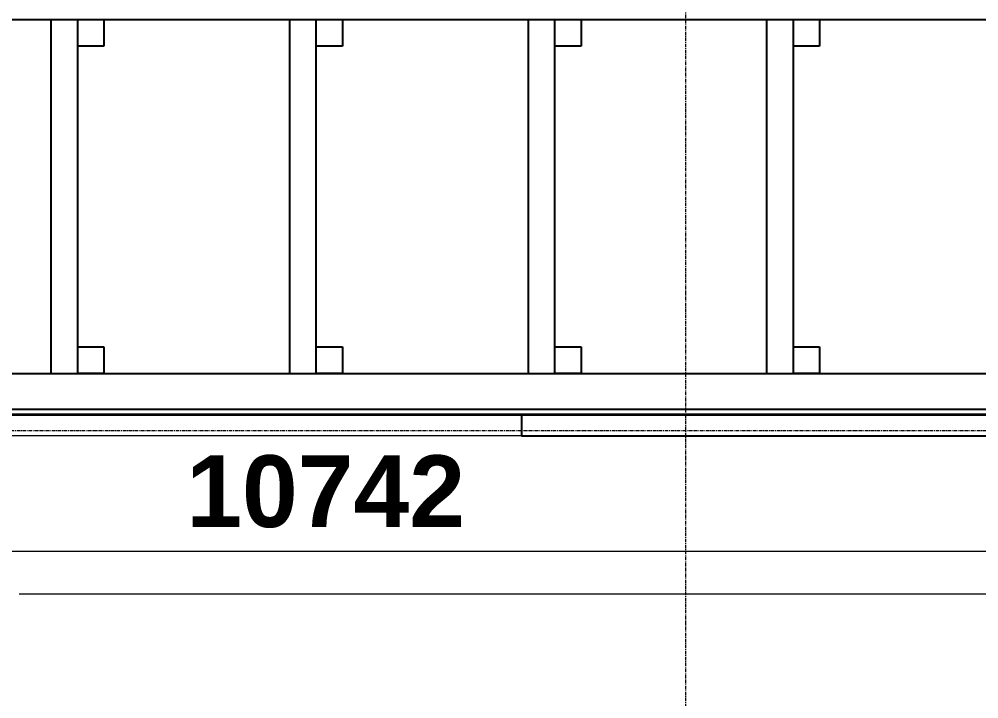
# Model space of a CAD drawing. Header units: inches. Extents: x 22 to 382261, y 22 to 371281.
# Drawn here: x 42654 to 46274, y 146394 to 148957 of the extents above; entities that cross this region are included whole.
import ezdxf

# ---------------------------------------------------------------- set-up
doc = ezdxf.new("R2010")
doc.units = ezdxf.units.IN
doc.header["$MEASUREMENT"] = 0
doc.linetypes.add('Grid Line 1_2_', pattern=[22.225, 12.7, -3.175, 3.175, -3.175])
for name, color, linetype, lineweight in [('A-ANNO-DIMS', 211, 'Continuous', 9), ('A-DETL-MEDM', 33, 'Continuous', 25), ('A-DETL-THIN', 151, 'Continuous', 9), ('A-FLOR', 192, 'Continuous', 9), ('A-FLOR-LEVL', 51, 'Continuous', 9), ('Q-CASE', 31, 'Continuous', 9), ('S-GRID', 1, 'Continuous', 9)]:
    doc.layers.add(name, color=color, linetype=linetype, lineweight=lineweight)
doc.styles.add('Arial_B_2', font='arialbd.ttf', dxfattribs={"height": 270.833333})
doc.dimstyles.new('2_2', dxfattribs={"dimscale": 304.8, "dimtxt": 267.818092, "dimasz": 0.227865, "dimexe": 1.377953, "dimexo": 0.0625, "dimgap": 0.287073, "dimtad": 1, "dimdec": 0, "dimzin": 0, "dimdsep": 46, "dimtxsty": 'Arial_B_2', "dimblk1": 'OBLIQUE', "dimblk2": 'OBLIQUE', "dimsah": 1, "dimcen": 0.09, "dimdle": 0.574147, "dimazin": 0, "dimtfac": 1, "dimtdec": 4, "dimtix": 1, "dimtmove": 0, "dimatfit": 3, "dimfxl": 0.574147, "dimfxlon": 1, "dimtvp": 1, "dimtolj": 1, "dimtzin": 0, "dimlwd": 18, "dimlwe": 18, "dimarcsym": 2})

# ---------------------------------------------------------------- blocks, each defined once
blk = doc.blocks.new('Casework 13 - Casework 16-666971-Section A-A')
at = {"layer": 'Q-CASE', "lineweight": 25}
for p, q in [((22723.3, 8010), (18090.7, 8010)), ((18090.7, 8010), (18090.7, 7930)), ((18090.7, 7930), (22723.3, 7930))]:
    blk.add_line(p, q, dxfattribs=at)
at = {"layer": 'Q-CASE'}
blk.add_line((18090.7, 7930), (14090.7, 7930), dxfattribs=at)
blk = doc.blocks.new('Casework 21 - Casework 7-674706-Section A-A')
at = {"layer": 'Q-CASE'}
blk.add_line((22723.3, 7332.4), (16196.2, 7332.4), dxfattribs=at)
blk = doc.blocks.new('_Oblique')
at = {"color": 0, "linetype": 'ByBlock', "lineweight": -2}
blk.add_line((-0.5, -0.5), (0.5, 0.5), dxfattribs=at)
blk = doc.blocks.new('*D5103')
at = {"layer": 'A-ANNO-DIMS', "color": 0, "lineweight": 18, "transparency": 16777216}
for p, q in [((38439.5, 146858.3), (38439.5, 147369.3)), ((49181.6, 146858.3), (49181.6, 147369.3)), ((49356.6, 146949.3), (38264.5, 146949.3))]:
    blk.add_line(p, q, dxfattribs=at)
at = {"layer": 'Defpoints', "color": 0, "transparency": 16777216}
for p in [(38439.5, 146949.3), (38439.5, 146839.3), (49181.6, 146839.3)]:
    blk.add_point(p, dxfattribs=at)
at = {"layer": 'A-ANNO-DIMS', "color": 0, "lineweight": 18, "transparency": 16777216, "xscale": 69.45312499999999, "yscale": 69.45312499999999, "zscale": 69.45312499999999, "rotation": 180}
blk.add_blockref('_Oblique', (38439.5, 146949.3), dxfattribs=at)
at = {"layer": 'A-ANNO-DIMS', "color": 0, "lineweight": 18, "transparency": 16777216, "xscale": 69.45312499999999, "yscale": 69.45312499999999, "zscale": 69.45312499999999}
blk.add_blockref('_Oblique', (49181.6, 146949.3), dxfattribs=at)
at = {"layer": 'A-ANNO-DIMS', "color": 0, "lineweight": 18, "transparency": 16777216, "insert": (43810.5, 147175.1), "char_height": 270.83, "width": 769.567, "attachment_point": 5, "style": 'Arial_B_2'}
blk.add_mtext('\\A1;10742', dxfattribs=at)

msp = doc.modelspace()

# ---------------------------------------------------------------- linework, layer by layer
at = {"layer": 'A-DETL-MEDM'}
for p, q in [((28051.5, 148955.9), (50011.6, 148955.9)), ((42773.9, 148955.9), (42773.9, 147621.3)), ((42873.9, 148955.9), (42873.9, 147621.3)), ((42873.9, 148955.9), (42973.9, 148955.9)), ((42973.9, 148955.9), (42973.9, 148855.9)), ((43673.9, 148955.9), (43673.9, 147621.3)), ((43773.9, 148955.9), (43773.9, 147621.3)), ((43873.9, 148955.9), (43873.9, 148855.9)), ((44573.9, 148955.9), (44573.9, 147621.3)), ((44673.9, 148955.9), (44673.9, 147621.3)), ((44773.9, 148955.9), (44773.9, 148855.9)), ((45473.9, 148955.9), (45473.9, 147621.3)), ((45573.9, 148955.9), (45573.9, 147621.3)), ((45673.9, 148955.9), (45673.9, 148855.9)), ((42973.9, 148855.9), (42873.9, 148855.9)), ((43873.9, 148855.9), (43773.9, 148855.9)), ((44773.9, 148855.9), (44673.9, 148855.9)), ((45673.9, 148855.9), (45573.9, 148855.9)), ((42873.9, 147721.3), (42973.9, 147721.3)), ((42973.9, 147721.3), (42973.9, 147621.3)), ((43773.9, 147721.3), (43873.9, 147721.3)), ((43873.9, 147721.3), (43873.9, 147621.3)), ((44673.9, 147721.3), (44773.9, 147721.3)), ((44773.9, 147721.3), (44773.9, 147621.3)), ((45573.9, 147721.3), (45673.9, 147721.3)), ((45673.9, 147721.3), (45673.9, 147621.3)), ((28049, 147621.3), (49181.6, 147621.3)), ((42973.9, 147621.3), (42873.9, 147621.3)), ((43873.9, 147621.3), (43773.9, 147621.3)), ((44773.9, 147621.3), (44673.9, 147621.3)), ((45673.9, 147621.3), (45573.9, 147621.3)), ((30948.9, 147486.6), (49181.6, 147486.6))]:
    msp.add_line(p, q, dxfattribs=at)
at = {"layer": 'A-DETL-THIN'}
msp.add_line((28139.5, 147486.6), (49181.6, 147486.6), dxfattribs=at)
at = {"layer": 'A-FLOR', "lineweight": 35}
msp.add_line((28049, 147466.1), (49181.6, 147466.1), dxfattribs=at)
at = {"layer": 'A-FLOR-LEVL', "linetype": 'Grid Line 1_2_'}
msp.add_line((12885.9, 147406.1), (53493.7, 147406.1), dxfattribs=at)
at = {"layer": 'S-GRID', "linetype": 'Grid Line 1_2_'}
msp.add_line((45169.5, 139006.1), (45169.5, 153876.3), dxfattribs=at)

# ---------------------------------------------------------------- block references
at = {"layer": 'Q-CASE'}
for name in ['Casework 13 - Casework 16-666971-Section A-A', 'Casework 21 - Casework 7-674706-Section A-A']:
    msp.add_blockref(name, (26458.3, 139456.1), dxfattribs=at)

# ---------------------------------------------------------------- dimensions: what is measured, and where the dimension line sits
at = {"layer": 'A-ANNO-DIMS', "lineweight": 18}
dim = msp.add_linear_dim(base=(38439.5, 146949.3), p1=(49181.6, 146839.3), p2=(38439.5, 146839.3), dimstyle='2_2', override={"dimpost": '<>', "dimfxl": 10742.1}, dxfattribs=at)
dim.commit()
dim.dimension.update_dxf_attribs({"geometry": '*D5103', "text_midpoint": (43810.5, 147175.1)})

doc.saveas('drawing.dxf')
